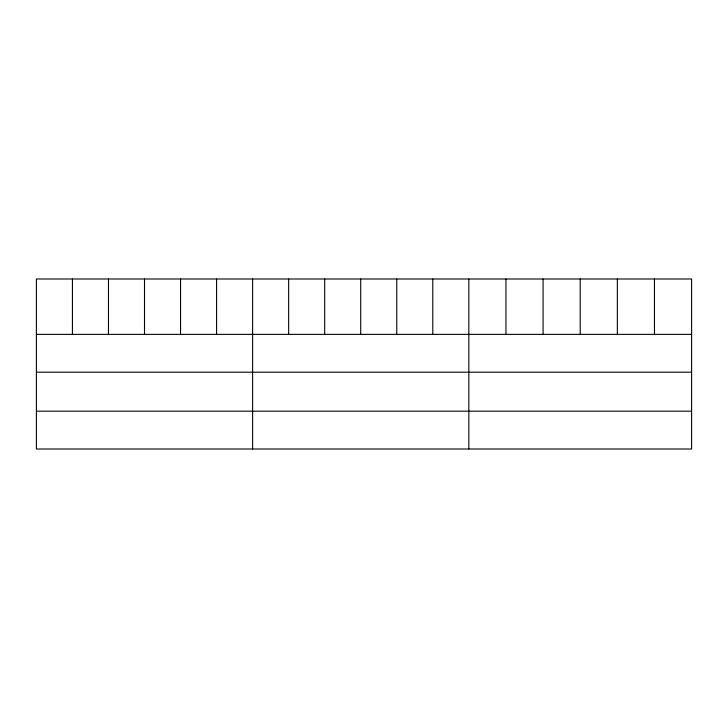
<?xml version="1.0" encoding="UTF-8"?>
<svg xmlns="http://www.w3.org/2000/svg" width="728" height="728" viewBox="0 0 728 728"><rect width="100%" height="100%" fill="white"/><g stroke="black" fill="none" stroke-linecap="round" stroke-linejoin="round"><path stroke-width="1.09" d="M691.6 372.199L691.6 278.997L36.4 278.997L36.4 449.003L691.6 449.003L691.6 372.199L36.4 372.199M36.4 334.37L691.6 334.37M36.4 411.174L691.6 411.174M654.472 278.997L654.472 334.37M617.344 278.997L617.344 334.37M580.216 278.997L580.216 334.37M543.088 278.997L543.088 334.37M505.96 278.997L505.96 334.37M468.832 278.997L468.832 449.003M432.796 278.997L432.796 334.37M396.76 278.997L396.76 334.37M360.724 278.997L360.724 334.37M324.688 278.997L324.688 334.37M288.652 278.997L288.652 334.37M252.616 278.997L252.616 449.003M216.58 278.997L216.58 334.37M180.544 278.997L180.544 334.37M144.508 278.997L144.508 334.37M108.472 278.997L108.472 334.37M72.436 278.997L72.436 334.37"/></g></svg>
